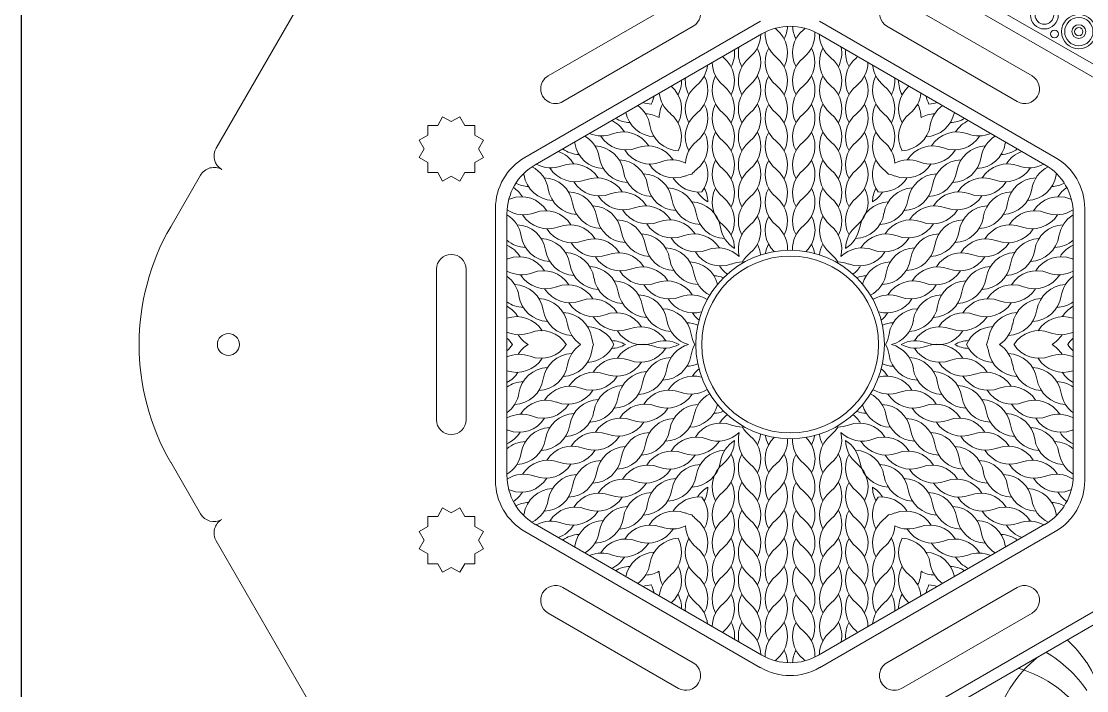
# Model space of a CAD drawing. Header units: millimetres. Extents: x -13 to 587, y 0 to 600.
# Drawn here: x -13 to 122.6, y 192.3 to 277.5 of the extents above; entities that cross this region are included whole.
import ezdxf

# ---------------------------------------------------------------- set-up
doc = ezdxf.new("R2010")
doc.units = ezdxf.units.MM
doc.layers.get('0').update_dxf_attribs({"true_color": 0x000000})
for name, color, linetype, lineweight, true_color in [('Cut_First', 1, 'Continuous', 20, 0xff0000), ('Cut_Second', 1, 'Continuous', 20, 0xff0000), ('Vector_Score', 5, 'Continuous', 0, 0x0000ff)]:
    doc.layers.add(name, color=color, linetype=linetype, lineweight=lineweight, true_color=true_color)

msp = doc.modelspace()

# ---------------------------------------------------------------- linework, layer by layer
msp.add_line((-13, 600), (-13, 0))
at = {"layer": 'Cut_First'}
for p, q in [((94.23, 287.26), (124.23, 269.94)), ((81.11, 277.51), (51.11, 260.19)), ((118.61, 260.19), (88.61, 277.51)), ((47.36, 253.7), (47.36, 219.06)), ((122.36, 219.06), (122.36, 253.7)), ((51.11, 212.56), (81.11, 195.24)), ((88.61, 195.24), (118.61, 212.56)), ((124.23, 202.82), (94.23, 185.5))]:
    msp.add_line(p, q, dxfattribs=at)
for centre, radius in [((84.86, 236.38), 11.25), ((13.36, 236.38), 1.4)]:
    msp.add_circle(centre, radius, dxfattribs=at)
for centre, start, end in [((54.86, 253.7), 120, 180), ((114.86, 253.7), 0, 60), ((54.86, 219.06), 180, 240), ((114.86, 219.06), 300, 0), ((84.86, 201.74), 240, 300)]:
    msp.add_arc(centre, 7.5, start, end, dxfattribs=at)
at = {"layer": 'Cut_Second'}
for p, q in [((11.8, 261.38), (112.93, 436.54)), ((54.06, 270.56), (70.66, 280.14)), ((99.06, 280.14), (115.66, 270.56)), ((72.53, 276.89), (55.93, 267.31)), ((113.78, 267.31), (97.18, 276.89)), ((40.63, 265.37), (40, 264.27)), ((41.73, 264.74), (40.63, 265.37)), ((42.83, 265.37), (41.73, 264.74)), ((43.46, 264.27), (42.83, 265.37)), ((40, 264.27), (38.73, 264.27)), ((38.73, 264.27), (38.73, 263.01)), ((44.73, 264.27), (43.46, 264.27)), ((44.73, 263.01), (44.73, 264.27)), ((38.73, 263.01), (37.63, 262.37)), ((37.63, 262.37), (38.27, 261.27)), ((45.83, 262.37), (44.73, 263.01)), ((45.2, 261.27), (45.83, 262.37)), ((38.27, 261.27), (37.63, 260.18)), ((45.83, 260.18), (45.2, 261.27)), ((37.63, 260.18), (38.73, 259.54)), ((38.73, 259.54), (38.73, 258.27)), ((44.73, 259.54), (45.83, 260.18)), ((44.73, 258.27), (44.73, 259.54)), ((6.02, 251.37), (9.8, 257.91)), ((38.73, 258.27), (40, 258.27)), ((40, 258.27), (40.63, 257.18)), ((40.63, 257.18), (41.73, 257.81)), ((41.73, 257.81), (42.83, 257.18)), ((42.83, 257.18), (43.46, 258.27)), ((43.46, 258.27), (44.73, 258.27)), ((39.86, 226.79), (39.86, 245.96)), ((43.61, 245.96), (43.61, 226.79)), ((6.02, 221.38), (9.8, 214.84)), ((40, 214.48), (38.73, 214.48)), ((38.73, 214.48), (38.73, 213.21)), ((40.63, 215.58), (40, 214.48)), ((41.73, 214.94), (40.63, 215.58)), ((42.83, 215.58), (41.73, 214.94)), ((43.46, 214.48), (42.83, 215.58)), ((44.73, 214.48), (43.46, 214.48)), ((44.73, 213.21), (44.73, 214.48)), ((38.73, 213.21), (37.63, 212.58)), ((45.83, 212.58), (44.73, 213.21)), ((37.63, 212.58), (38.27, 211.48)), ((45.2, 211.48), (45.83, 212.58)), ((112.93, 36.22), (11.8, 211.38)), ((38.27, 211.48), (37.63, 210.38)), ((37.63, 210.38), (38.73, 209.75)), ((44.73, 209.75), (45.83, 210.38)), ((45.83, 210.38), (45.2, 211.48)), ((38.73, 209.75), (38.73, 208.48)), ((44.73, 208.48), (44.73, 209.75)), ((38.73, 208.48), (40, 208.48)), ((40, 208.48), (40.63, 207.38)), ((40.63, 207.38), (41.73, 208.01)), ((41.73, 208.01), (42.83, 207.38)), ((42.83, 207.38), (43.46, 208.48)), ((43.46, 208.48), (44.73, 208.48)), ((55.93, 205.45), (72.53, 195.86)), ((97.18, 195.86), (113.78, 205.45)), ((70.66, 192.61), (54.06, 202.2)), ((115.66, 202.2), (99.06, 192.61))]:
    msp.add_line(p, q, dxfattribs=at)
for centre, radius, start, end in [((71.59, 278.52), 1.88, 300, 120), ((98.12, 278.52), 1.88, 60, 240), ((54.99, 268.93), 1.88, 120, 300), ((114.72, 268.93), 1.88, 240, 60), ((13.53, 260.38), 2, 150, 240), ((11.53, 256.91), 2, 60, 150), ((32, 236.37), 30, 150, 210), ((41.73, 245.96), 1.88, 0, 180), ((41.73, 226.79), 1.88, 180, 0), ((11.53, 215.84), 2, 210, 300), ((13.53, 212.38), 2, 120, 210), ((54.99, 203.82), 1.88, 60, 240), ((114.72, 203.82), 1.88, 300, 120), ((71.59, 194.24), 1.88, 240, 60), ((98.12, 194.24), 1.88, 120, 300)]:
    msp.add_arc(centre, radius, start, end, dxfattribs=at)
at = {"layer": 'Vector_Score'}
for p, q in [((124.38, 271.54), (95.55, 288.18)), ((52.42, 259.26), (81.25, 275.91)), ((88.46, 275.91), (117.29, 259.26)), ((48.82, 219.73), (48.82, 253.02)), ((120.9, 253.02), (120.9, 219.73)), ((81.25, 196.84), (52.42, 213.49)), ((117.29, 213.49), (88.46, 196.84)), ((95.55, 184.57), (124.38, 201.22))]:
    msp.add_line(p, q, dxfattribs=at)
for centre, radius in [((117.23, 278.31), 1.77), ((117.23, 278.31), 1.18), ((121.61, 276.2), 2.19), ((121.61, 276.2), 1.8), ((121.61, 276.2), 0.877), ((121.61, 276.2), 0.53), ((118.51, 275.9), 0.501), ((84.86, 236.38), 12)]:
    msp.add_circle(centre, radius, dxfattribs=at)
for centre, radius, start, end in [((84.86, 269.67), 7.21, 60, 120), ((80.72, 277.07), 3.82, 332.1782, 356.9564), ((88.99, 277.07), 3.82, 183.0436, 207.8218), ((77.3, 275.9), 3.82, 308.7546, 359.0608), ((85.51, 275.9), 3.82, 176.3215, 231.2454), ((85.51, 279.47), 3.82, 228.1121, 231.2454), ((80.72, 273.51), 3.82, 332.1782, 51.2454), ((88.99, 273.51), 3.82, 128.7546, 207.8218), ((84.2, 279.47), 3.82, 308.7546, 311.8879), ((84.2, 275.9), 3.82, 308.7546, 3.6785), ((92.41, 275.9), 3.82, 180.9392, 231.2454), ((82.09, 273.51), 3.82, 169.1281, 207.8218), ((77.3, 272.33), 3.82, 308.7546, 27.8218), ((85.51, 272.33), 3.82, 152.1782, 231.2454), ((84.2, 272.33), 3.82, 308.7546, 27.8218), ((92.41, 272.33), 3.82, 152.1782, 231.2454), ((87.62, 273.51), 3.82, 332.1782, 10.8719), ((78.76, 275.9), 3.82, 228.8918, 231.2454), ((73.97, 269.94), 3.82, 332.1782, 51.2454), ((73.97, 273.51), 3.82, 332.1782, 5.9776), ((82.09, 269.94), 3.82, 128.7546, 207.8218), ((80.72, 269.94), 3.82, 332.1782, 51.2454), ((88.99, 269.94), 3.82, 128.7546, 207.8218), ((87.62, 269.94), 3.82, 332.1782, 51.2454), ((95.74, 273.51), 3.82, 174.0224, 207.8218), ((95.74, 269.94), 3.82, 128.7546, 207.8218), ((90.95, 275.9), 3.82, 308.7546, 311.1082), ((70.55, 272.33), 3.82, 308.7546, 353.9293), ((78.76, 272.33), 3.82, 181.0363, 231.2454), ((90.95, 272.33), 3.82, 308.7546, 358.9637), ((99.16, 272.33), 3.82, 186.0707, 231.2454), ((67.22, 269.94), 3.82, 332.1782, 1.1896), ((75.34, 269.94), 3.82, 174.5696, 207.8218), ((70.56, 268.77), 3.82, 308.7546, 27.8218), ((78.76, 268.77), 3.82, 152.1782, 231.2454), ((77.31, 268.77), 3.82, 308.7546, 27.8218), ((85.51, 268.77), 3.82, 152.1782, 231.2454), ((84.21, 268.77), 3.82, 308.7546, 27.8218), ((92.41, 268.77), 3.82, 152.1782, 231.2454), ((90.96, 268.77), 3.82, 308.7546, 27.8218), ((99.16, 268.77), 3.82, 152.1782, 231.2454), ((94.37, 269.94), 3.82, 332.1782, 5.4304), ((102.49, 269.94), 3.82, 178.8104, 207.8218), ((67.22, 266.37), 3.82, 332.1782, 49.0337), ((75.34, 266.37), 3.82, 128.7546, 207.8218), ((73.97, 266.37), 3.82, 332.1782, 51.2454), ((82.09, 266.37), 3.82, 128.7546, 207.8218), ((80.72, 266.37), 3.82, 332.1782, 51.2454), ((88.99, 266.37), 3.82, 128.7546, 207.8218), ((87.62, 266.37), 3.82, 332.1782, 51.2454), ((95.74, 266.37), 3.82, 128.7546, 207.8218), ((94.37, 266.37), 3.82, 332.1782, 51.2454), ((102.49, 266.37), 3.82, 130.9663, 207.8218), ((67.33, 270.8), 3.82, 251.5627, 267.8148), ((63.81, 268.77), 3.82, 332.1852, 348.4373), ((72.01, 268.77), 3.82, 185.8306, 231.2454), ((97.71, 268.77), 3.82, 308.7546, 354.1694), ((105.91, 268.77), 3.82, 191.5627, 207.8148), ((102.38, 270.8), 3.82, 272.1852, 288.4373), ((67.7, 266.65), 3.82, 190.9663, 267.8218), ((63.23, 263.7), 3.82, 8.7546, 54.1694), ((63.81, 265.2), 3.82, 27.5472, 27.8218), ((70.42, 269.02), 3.82, 212.1782, 212.4528), ((72.01, 265.2), 3.82, 152.1782, 179.194), ((70.56, 265.2), 3.82, 308.7546, 27.8218), ((78.76, 265.2), 3.82, 152.1782, 231.2454), ((77.31, 265.2), 3.82, 308.7546, 27.8218), ((85.51, 265.2), 3.82, 152.1782, 231.2454), ((84.21, 265.2), 3.82, 308.7546, 27.8218), ((92.41, 265.2), 3.82, 152.1782, 231.2454), ((90.96, 265.2), 3.82, 308.7546, 27.8218), ((99.16, 265.2), 3.82, 152.1782, 231.2454), ((97.71, 265.2), 3.82, 0.806, 27.8218), ((102.02, 266.65), 3.82, 272.1782, 349.0337), ((105.91, 265.2), 3.82, 152.1782, 152.4528), ((99.29, 269.02), 3.82, 327.5472, 327.8218), ((106.48, 263.7), 3.82, 125.8306, 171.2454), ((60.55, 261.4), 3.82, 32.1782, 65.4304), ((64.61, 268.43), 3.82, 238.8104, 267.8218), ((66.32, 261.92), 3.82, 60.806, 87.8218), ((67.22, 262.8), 3.82, 332.1782, 51.2454), ((75.34, 262.8), 3.82, 128.7546, 207.8218), ((73.97, 262.8), 3.82, 332.1782, 51.2454), ((82.09, 262.8), 3.82, 128.7546, 207.8218), ((80.72, 262.8), 3.82, 332.1782, 51.2454), ((88.99, 262.8), 3.82, 128.7546, 207.8218), ((87.62, 262.8), 3.82, 332.1782, 51.2454), ((95.74, 262.8), 3.82, 128.7546, 207.8218), ((94.37, 262.8), 3.82, 332.1782, 51.2454), ((102.49, 262.8), 3.82, 128.7546, 207.8218), ((103.39, 261.92), 3.82, 92.1782, 119.194), ((105.11, 268.43), 3.82, 272.1782, 301.1896), ((109.16, 261.4), 3.82, 114.5696, 147.8218), ((60.87, 266.74), 3.82, 246.0707, 291.2454), ((63.64, 259.61), 3.82, 32.1782, 111.2454), ((70.79, 264.86), 3.82, 188.7546, 267.8218), ((70.56, 261.63), 3.82, 308.7546, 27.8218), ((78.76, 261.63), 3.82, 152.1782, 231.2454), ((77.31, 261.63), 3.82, 308.7546, 27.8218), ((85.51, 261.63), 3.82, 152.1782, 231.2454), ((84.21, 261.63), 3.82, 308.7546, 27.8218), ((92.41, 261.63), 3.82, 152.1782, 231.2454), ((90.96, 261.63), 3.82, 308.7546, 27.8218), ((99.16, 261.63), 3.82, 152.1782, 231.2454), ((98.93, 264.86), 3.82, 272.1782, 351.2454), ((106.08, 259.61), 3.82, 68.7546, 147.8218), ((108.85, 266.74), 3.82, 248.7546, 293.9293), ((53.68, 261.42), 3.82, 8.7546, 11.1082), ((61.23, 262.58), 3.82, 188.7546, 267.8218), ((56.77, 259.64), 3.82, 8.7546, 58.9637), ((63.96, 264.96), 3.82, 212.1782, 291.2454), ((75.34, 259.24), 3.82, 128.7546, 176.5611), ((73.97, 259.24), 3.82, 332.1782, 51.2454), ((82.09, 259.24), 3.82, 128.7546, 207.8218), ((80.72, 259.24), 3.82, 332.1782, 51.2454), ((88.99, 259.24), 3.82, 128.7546, 207.8218), ((87.62, 259.24), 3.82, 332.1782, 51.2454), ((95.74, 259.24), 3.82, 128.7546, 207.8218), ((94.37, 259.24), 3.82, 3.4389, 51.2454), ((105.76, 264.96), 3.82, 248.7546, 327.8218), ((108.48, 262.58), 3.82, 272.1782, 351.2454), ((112.95, 259.64), 3.82, 121.0363, 171.2454), ((116.04, 261.42), 3.82, 168.8918, 171.2454), ((54.09, 257.34), 3.82, 32.1782, 70.8719), ((58.14, 264.37), 3.82, 234.0224, 267.8218), ((59.86, 257.85), 3.82, 8.7546, 87.8218), ((67.05, 263.17), 3.82, 212.1782, 291.2454), ((66.73, 257.83), 3.82, 32.1782, 111.2454), ((102.99, 257.83), 3.82, 68.7546, 147.8218), ((102.67, 263.17), 3.82, 248.7546, 327.8218), ((109.86, 257.85), 3.82, 92.1782, 171.2454), ((111.57, 264.37), 3.82, 272.1782, 305.9776), ((115.63, 257.34), 3.82, 109.1281, 147.8218), ((56.03, 253.02), 7.21, 120, 180), ((54.4, 262.68), 3.82, 240.9392, 291.2454), ((57.18, 255.55), 3.82, 32.1782, 111.2454), ((64.32, 260.8), 3.82, 188.7546, 267.8218), ((62.95, 256.07), 3.82, 8.7546, 87.8218), ((70.14, 261.39), 3.82, 212.1782, 291.2454), ((69.82, 256.05), 3.82, 63.4389, 111.2454), ((70.56, 258.06), 3.82, 323.7523, 27.8218), ((78.76, 258.06), 3.82, 152.1782, 231.2454), ((77.31, 258.06), 3.82, 308.7546, 27.8218), ((85.51, 258.06), 3.82, 152.1782, 231.2454), ((84.21, 258.06), 3.82, 308.7546, 27.8218), ((92.41, 258.06), 3.82, 152.1782, 231.2454), ((90.96, 258.06), 3.82, 308.7546, 27.8218), ((99.16, 258.06), 3.82, 152.1782, 216.2477), ((99.9, 256.05), 3.82, 68.7546, 116.5611), ((99.58, 261.39), 3.82, 248.7546, 327.8218), ((106.77, 256.07), 3.82, 92.1782, 171.2454), ((105.39, 260.8), 3.82, 272.1782, 351.2454), ((112.54, 255.55), 3.82, 68.7546, 147.8218), ((115.31, 262.68), 3.82, 248.7546, 299.0608), ((113.69, 253.02), 7.21, 0, 60), ((47.21, 257.36), 3.82, 8.7546, 11.8879), ((54.77, 258.52), 3.82, 188.7546, 267.8218), ((50.3, 255.57), 3.82, 8.7546, 63.6785), ((57.49, 260.9), 3.82, 212.1782, 291.2454), ((67.41, 259.02), 3.82, 188.7546, 267.8218), ((66.04, 254.29), 3.82, 8.7546, 87.8218), ((72.91, 254.26), 3.82, 98.4047, 111.2454), ((75.34, 255.67), 3.82, 128.7546, 141.5953), ((73.97, 255.67), 3.82, 332.1782, 51.2454), ((82.09, 255.67), 3.82, 128.7546, 207.8218), ((80.72, 255.67), 3.82, 332.1782, 51.2454), ((88.99, 255.67), 3.82, 128.7546, 207.8218), ((87.62, 255.67), 3.82, 332.1782, 51.2454), ((95.74, 255.67), 3.82, 128.7546, 207.8218), ((94.37, 255.67), 3.82, 38.4047, 51.2454), ((96.81, 254.26), 3.82, 68.7546, 81.5953), ((103.68, 254.29), 3.82, 92.1782, 171.2454), ((102.3, 259.02), 3.82, 272.1782, 351.2454), ((112.22, 260.9), 3.82, 248.7546, 327.8218), ((114.95, 258.52), 3.82, 272.1782, 351.2454), ((119.41, 255.57), 3.82, 116.3215, 171.2454), ((122.5, 257.36), 3.82, 168.1121, 171.2454), ((47.55, 253.15), 3.82, 32.1782, 56.9564), ((51.68, 260.3), 3.82, 243.0436, 267.8218), ((53.39, 253.79), 3.82, 8.7546, 87.8218), ((60.58, 259.11), 3.82, 212.1782, 291.2454), ((60.26, 253.77), 3.82, 32.1782, 111.2454), ((70.5, 257.23), 3.82, 188.7546, 267.8218), ((69.12, 252.5), 3.82, 8.7546, 87.8218), ((73.22, 259.6), 3.82, 212.1782, 276.2477), ((96.49, 259.6), 3.82, 263.7523, 327.8218), ((100.59, 252.5), 3.82, 92.1782, 171.2454), ((99.21, 257.23), 3.82, 272.1782, 351.2454), ((109.45, 253.77), 3.82, 68.7546, 147.8218), ((109.13, 259.11), 3.82, 248.7546, 327.8218), ((116.32, 253.79), 3.82, 92.1782, 171.2454), ((118.03, 260.3), 3.82, 272.1782, 296.9564), ((122.17, 253.15), 3.82, 123.0436, 147.8218), ((50.64, 251.36), 3.82, 32.1782, 111.2454), ((57.86, 256.74), 3.82, 188.7546, 267.8218), ((56.48, 252.01), 3.82, 8.7546, 87.8218), ((63.67, 257.33), 3.82, 212.1782, 291.2454), ((63.35, 251.99), 3.82, 32.1782, 111.2454), ((76.31, 257.82), 3.82, 212.1782, 239.6331), ((70.56, 254.5), 3.82, 0.3669, 27.8218), ((78.76, 254.5), 3.82, 152.1782, 231.2454), ((73.97, 252.1), 3.82, 332.1782, 51.2454), ((82.09, 252.1), 3.82, 128.7546, 207.8218), ((77.31, 254.5), 3.82, 308.7546, 27.8218), ((85.51, 254.5), 3.82, 152.1782, 231.2454), ((80.72, 252.1), 3.82, 332.1782, 51.2454), ((88.99, 252.1), 3.82, 128.7546, 207.8218), ((84.21, 254.5), 3.82, 308.7546, 27.8218), ((92.41, 254.5), 3.82, 152.1782, 231.2454), ((87.62, 252.1), 3.82, 332.1782, 51.2454), ((95.74, 252.1), 3.82, 128.7546, 207.8218), ((90.96, 254.5), 3.82, 308.7546, 27.8218), ((99.16, 254.5), 3.82, 152.1782, 179.6331), ((93.4, 257.82), 3.82, 300.3669, 327.8218), ((106.36, 251.99), 3.82, 68.7546, 147.8218), ((106.04, 257.33), 3.82, 248.7546, 327.8218), ((113.23, 252.01), 3.82, 92.1782, 171.2454), ((111.86, 256.74), 3.82, 272.1782, 351.2454), ((119.08, 251.36), 3.82, 68.7546, 147.8218), ((47.87, 258.49), 3.82, 288.1121, 291.2454), ((60.95, 254.95), 3.82, 188.7546, 267.8218), ((59.57, 250.22), 3.82, 8.7546, 87.8218), ((66.44, 250.2), 3.82, 32.1782, 111.2454), ((73.59, 255.45), 3.82, 188.7546, 267.8218), ((72.21, 250.72), 3.82, 8.7546, 87.8218), ((97.5, 250.72), 3.82, 92.1782, 171.2454), ((96.12, 255.45), 3.82, 272.1782, 351.2454), ((103.27, 250.2), 3.82, 68.7546, 147.8218), ((110.14, 250.22), 3.82, 92.1782, 171.2454), ((108.77, 254.95), 3.82, 272.1782, 351.2454), ((121.85, 258.49), 3.82, 248.7546, 251.8879), ((46.85, 249.6), 3.82, 8.7546, 59.0608), ((50.95, 256.7), 3.82, 236.3215, 291.2454), ((54.04, 254.92), 3.82, 212.1782, 291.2454), ((53.73, 249.58), 3.82, 32.1782, 111.2454), ((64.04, 253.17), 3.82, 188.7546, 267.8218), ((62.66, 248.44), 3.82, 8.7546, 87.8218), ((66.76, 255.54), 3.82, 212.1782, 291.2454), ((69.53, 248.42), 3.82, 32.1782, 111.2454), ((76.68, 253.67), 3.82, 188.7546, 267.8218), ((77.31, 250.93), 3.82, 308.7546, 27.8218), ((85.51, 250.93), 3.82, 152.1782, 225.5015), ((84.21, 250.93), 3.82, 314.4985, 27.8218), ((92.41, 250.93), 3.82, 152.1782, 231.2454), ((93.03, 253.67), 3.82, 272.1782, 351.2454), ((100.18, 248.42), 3.82, 68.7546, 147.8218), ((102.95, 255.54), 3.82, 248.7546, 327.8218), ((107.05, 248.44), 3.82, 92.1782, 171.2454), ((105.68, 253.17), 3.82, 272.1782, 351.2454), ((115.99, 249.58), 3.82, 68.7546, 147.8218), ((115.67, 254.92), 3.82, 248.7546, 327.8218), ((118.76, 256.7), 3.82, 248.7546, 303.6785), ((122.86, 249.6), 3.82, 120.9392, 171.2454), ((49.94, 247.81), 3.82, 8.7546, 87.8218), ((57.13, 253.14), 3.82, 212.1782, 291.2454), ((56.81, 247.79), 3.82, 32.1782, 111.2454), ((69.85, 253.76), 3.82, 212.1782, 291.2454), ((79.77, 251.88), 3.82, 188.7546, 238.8193), ((73.97, 248.54), 3.82, 1.1807, 51.2454), ((82.09, 248.54), 3.82, 128.7546, 194.6547), ((80.72, 248.54), 3.82, 357.5616, 51.2454), ((88.99, 248.54), 3.82, 128.7546, 182.4384), ((87.62, 248.54), 3.82, 345.3453, 51.2454), ((95.74, 248.54), 3.82, 128.7546, 178.8193), ((89.94, 251.88), 3.82, 301.1807, 351.2454), ((99.86, 253.76), 3.82, 248.7546, 327.8218), ((112.9, 247.79), 3.82, 68.7546, 147.8218), ((112.58, 253.14), 3.82, 248.7546, 327.8218), ((119.77, 247.81), 3.82, 92.1782, 171.2454), ((51.32, 252.54), 3.82, 229.1281, 267.8218), ((54.41, 250.76), 3.82, 188.7546, 267.8218), ((53.03, 246.03), 3.82, 8.7546, 87.8218), ((59.9, 246.01), 3.82, 32.1782, 111.2454), ((67.13, 251.39), 3.82, 188.7546, 267.8218), ((65.75, 246.66), 3.82, 8.7546, 87.8218), ((72.94, 251.97), 3.82, 212.1782, 291.2454), ((72.62, 246.63), 3.82, 32.1782, 111.2454), ((97.09, 246.63), 3.82, 68.7546, 147.8218), ((96.78, 251.97), 3.82, 248.7546, 327.8218), ((103.96, 246.66), 3.82, 92.1782, 171.2454), ((102.59, 251.39), 3.82, 272.1782, 351.2454), ((109.81, 246.01), 3.82, 68.7546, 147.8218), ((116.68, 246.03), 3.82, 92.1782, 171.2454), ((115.31, 250.76), 3.82, 272.1782, 351.2454), ((118.4, 252.54), 3.82, 272.1782, 310.8719), ((47.26, 245.52), 3.82, 32.1782, 65.9776), ((57.5, 248.98), 3.82, 188.7546, 267.8218), ((60.22, 251.35), 3.82, 212.1782, 291.2454), ((70.22, 249.6), 3.82, 188.7546, 267.8218), ((68.84, 244.88), 3.82, 8.7546, 87.8218), ((75.71, 244.85), 3.82, 45.3453, 111.2454), ((77.31, 247.36), 3.82, 6.2106, 27.8218), ((85.5, 247.36), 3.82, 152.1782, 170.9881), ((84.21, 247.36), 3.82, 9.0119, 27.8218), ((92.4, 247.36), 3.82, 152.1782, 173.7894), ((94.01, 244.85), 3.82, 68.7546, 134.6547), ((100.87, 244.88), 3.82, 92.1782, 171.2454), ((99.5, 249.6), 3.82, 272.1782, 351.2454), ((109.49, 251.35), 3.82, 248.7546, 327.8218), ((112.22, 248.98), 3.82, 272.1782, 351.2454), ((122.45, 245.52), 3.82, 114.0224, 147.8218), ((47.58, 250.86), 3.82, 288.8918, 291.2454), ((50.35, 243.73), 3.82, 32.1782, 111.2454), ((56.12, 244.25), 3.82, 8.7546, 87.8218), ((63.31, 249.57), 3.82, 212.1782, 291.2454), ((62.99, 244.23), 3.82, 32.1782, 111.2454), ((73.31, 247.82), 3.82, 188.7546, 267.8218), ((71.93, 243.09), 3.82, 14.4985, 87.8218), ((76.03, 250.19), 3.82, 212.1782, 291.2454), ((78.8, 243.06), 3.82, 90.1373, 111.2454), ((82.09, 244.97), 3.82, 128.7546, 149.8627), ((87.62, 244.97), 3.82, 30.1373, 51.2454), ((90.92, 243.06), 3.82, 68.7546, 89.8627), ((93.69, 250.19), 3.82, 248.7546, 327.8218), ((97.78, 243.09), 3.82, 92.1782, 165.5015), ((96.41, 247.82), 3.82, 272.1782, 351.2454), ((106.72, 244.23), 3.82, 68.7546, 147.8218), ((106.4, 249.57), 3.82, 248.7546, 327.8218), ((113.59, 244.25), 3.82, 92.1782, 171.2454), ((119.36, 243.73), 3.82, 68.7546, 147.8218), ((122.13, 250.86), 3.82, 248.7546, 251.1082), ((50.67, 249.07), 3.82, 241.0363, 291.2454), ((53.44, 241.95), 3.82, 32.1782, 111.2454), ((60.59, 247.2), 3.82, 188.7546, 267.8218), ((59.21, 242.47), 3.82, 8.7546, 87.8218), ((66.4, 247.78), 3.82, 212.1782, 291.2454), ((66.08, 242.44), 3.82, 32.1782, 111.2454), ((79.12, 248.41), 3.82, 212.1782, 233.7894), ((90.6, 248.41), 3.82, 306.2106, 327.8218), ((103.63, 242.44), 3.82, 68.7546, 147.8218), ((103.31, 247.78), 3.82, 248.7546, 327.8218), ((110.5, 242.47), 3.82, 92.1782, 171.2454), ((109.13, 247.2), 3.82, 272.1782, 351.2454), ((116.28, 241.95), 3.82, 68.7546, 147.8218), ((119.05, 249.07), 3.82, 248.7546, 298.9637), ((46.57, 241.97), 3.82, 8.7546, 53.9293), ((53.76, 247.29), 3.82, 212.1782, 291.2454), ((63.68, 245.41), 3.82, 188.7546, 267.8218), ((62.3, 240.68), 3.82, 8.7546, 87.8218), ((69.17, 240.66), 3.82, 32.1782, 111.2454), ((76.4, 246.04), 3.82, 188.7546, 242.4384), ((75.02, 241.31), 3.82, 69.0119, 87.8218), ((94.7, 241.31), 3.82, 92.1782, 110.9881), ((93.32, 246.04), 3.82, 297.5616, 351.2454), ((100.54, 240.66), 3.82, 68.7546, 147.8218), ((107.41, 240.68), 3.82, 92.1782, 171.2454), ((106.04, 245.41), 3.82, 272.1782, 351.2454), ((115.96, 247.29), 3.82, 248.7546, 327.8218), ((123.15, 241.97), 3.82, 126.0707, 171.2454), ((49.66, 240.19), 3.82, 8.7546, 87.8218), ((56.85, 245.51), 3.82, 212.1782, 291.2454), ((56.53, 240.16), 3.82, 32.1782, 111.2454), ((66.77, 243.63), 3.82, 188.7546, 267.8218), ((69.49, 246), 3.82, 212.1782, 291.2454), ((100.23, 246), 3.82, 248.7546, 327.8218), ((102.95, 243.63), 3.82, 272.1782, 351.2454), ((113.19, 240.16), 3.82, 68.7546, 147.8218), ((112.87, 245.51), 3.82, 248.7546, 327.8218), ((120.06, 240.19), 3.82, 92.1782, 171.2454), ((51.03, 244.92), 3.82, 234.5696, 267.8218), ((54.12, 243.13), 3.82, 188.7546, 267.8218), ((52.75, 238.4), 3.82, 8.7546, 87.8218), ((59.94, 243.72), 3.82, 212.1782, 291.2454), ((59.62, 238.38), 3.82, 32.1782, 111.2454), ((65.39, 238.9), 3.82, 8.7546, 87.8218), ((72.58, 244.21), 3.82, 212.1782, 285.5015), ((72.26, 238.87), 3.82, 57.5616, 111.2454), ((97.46, 238.87), 3.82, 68.7546, 122.4384), ((97.14, 244.21), 3.82, 254.4985, 327.8218), ((104.32, 238.9), 3.82, 92.1782, 171.2454), ((110.1, 238.38), 3.82, 68.7546, 147.8218), ((109.78, 243.72), 3.82, 248.7546, 327.8218), ((116.97, 238.4), 3.82, 92.1782, 171.2454), ((115.59, 243.13), 3.82, 272.1782, 351.2454), ((118.68, 244.92), 3.82, 272.1782, 305.4304), ((46.98, 237.89), 3.82, 32.1782, 61.1896), ((57.21, 241.35), 3.82, 188.7546, 267.8218), ((55.84, 236.62), 3.82, 8.7546, 87.8218), ((62.71, 236.6), 3.82, 32.1782, 111.2454), ((69.86, 241.85), 3.82, 188.7546, 267.8218), ((68.48, 237.12), 3.82, 8.7546, 87.8218), ((75.67, 242.43), 3.82, 212.1782, 230.9881), ((94.05, 242.43), 3.82, 309.0119, 327.8218), ((101.23, 237.12), 3.82, 92.1782, 171.2454), ((99.86, 241.85), 3.82, 272.1782, 351.2454), ((107.01, 236.6), 3.82, 68.7546, 147.8218), ((113.88, 236.62), 3.82, 92.1782, 171.2454), ((112.5, 241.35), 3.82, 272.1782, 351.2454), ((122.74, 237.89), 3.82, 118.8104, 147.8218), ((50.06, 236.1), 3.82, 32.1782, 109.0337), ((60.3, 239.57), 3.82, 188.7546, 236.5611), ((63.02, 241.94), 3.82, 212.1782, 291.2454), ((72.95, 240.06), 3.82, 188.7546, 254.6547), ((71.57, 235.33), 3.82, 66.2106, 87.8218), ((98.15, 235.33), 3.82, 92.1782, 113.7894), ((96.77, 240.06), 3.82, 285.3453, 351.2454), ((106.69, 241.94), 3.82, 248.7546, 327.8218), ((109.41, 239.57), 3.82, 303.4389, 351.2454), ((119.65, 236.1), 3.82, 70.9663, 147.8218), ((50.38, 241.44), 3.82, 245.8306, 291.2454), ((53.47, 239.66), 3.82, 212.1782, 239.194), ((53.15, 234.32), 3.82, 32.1782, 111.2454), ((58.92, 234.84), 3.82, 23.7523, 87.8218), ((66.11, 240.15), 3.82, 212.1782, 291.2454), ((65.79, 234.81), 3.82, 32.1782, 111.2454), ((76.04, 238.28), 3.82, 188.7546, 209.8627), ((93.68, 238.28), 3.82, 330.1373, 351.2454), ((103.92, 234.81), 3.82, 68.7546, 147.8218), ((103.6, 240.15), 3.82, 248.7546, 327.8218), ((110.79, 234.84), 3.82, 92.1782, 156.2477), ((116.56, 234.32), 3.82, 68.7546, 147.8218), ((119.33, 241.44), 3.82, 248.7546, 294.1694), ((116.24, 239.66), 3.82, 300.806, 327.8218), ((46.28, 234.34), 3.82, 32.1852, 48.4373), ((46.28, 238.41), 3.82, 311.5627, 327.8148), ((49.37, 232.56), 3.82, 87.5472, 87.8218), ((49.37, 240.2), 3.82, 272.1782, 272.4528), ((53.47, 233.09), 3.82, 120.806, 147.8218), ((53.15, 238.44), 3.82, 248.7546, 327.8218), ((60.3, 233.19), 3.82, 123.4389, 171.2454), ((58.92, 237.92), 3.82, 272.1782, 336.2477), ((63.39, 237.78), 3.82, 188.7546, 201.5953), ((63.39, 234.97), 3.82, 158.4047, 171.2454), ((62.01, 233.05), 3.82, 60.3669, 87.8218), ((62.01, 239.7), 3.82, 272.1782, 299.6331), ((66.11, 232.6), 3.82, 68.7546, 147.8218), ((68.88, 233.03), 3.82, 61.1807, 111.2454), ((68.88, 239.73), 3.82, 248.7546, 298.8193), ((72.95, 232.69), 3.82, 105.3453, 171.2454), ((76.04, 234.47), 3.82, 150.1373, 171.2454), ((93.68, 234.47), 3.82, 8.7546, 29.8627), ((96.77, 232.69), 3.82, 8.7546, 74.6547), ((100.83, 233.03), 3.82, 68.7546, 118.8193), ((100.83, 239.73), 3.82, 241.1807, 291.2454), ((103.6, 232.6), 3.82, 32.1782, 111.2454), ((107.7, 233.05), 3.82, 92.1782, 119.6331), ((107.7, 239.7), 3.82, 240.3669, 267.8218), ((110.79, 237.92), 3.82, 203.7523, 267.8218), ((106.32, 237.78), 3.82, 338.4047, 351.2454), ((106.32, 234.97), 3.82, 8.7546, 21.5953), ((109.41, 233.19), 3.82, 8.7546, 56.5611), ((116.56, 238.44), 3.82, 212.1782, 291.2454), ((116.24, 233.09), 3.82, 32.1782, 59.194), ((120.34, 240.2), 3.82, 267.5472, 267.8218), ((120.34, 232.56), 3.82, 92.1782, 92.4528), ((123.43, 234.34), 3.82, 131.5627, 147.8148), ((123.43, 238.41), 3.82, 212.1852, 228.4373), ((50.38, 231.31), 3.82, 68.7546, 114.1694), ((50.06, 236.65), 3.82, 250.9663, 327.8218), ((57.21, 231.4), 3.82, 92.1782, 171.2454), ((55.84, 236.13), 3.82, 272.1782, 351.2454), ((63.02, 230.82), 3.82, 68.7546, 147.8218), ((65.79, 237.94), 3.82, 248.7546, 327.8218), ((69.86, 230.91), 3.82, 92.1782, 171.2454), ((68.48, 235.64), 3.82, 272.1782, 351.2454), ((101.23, 235.64), 3.82, 188.7546, 267.8218), ((99.86, 230.91), 3.82, 8.7546, 87.8218), ((103.92, 237.94), 3.82, 212.1782, 291.2454), ((106.69, 230.82), 3.82, 32.1782, 111.2454), ((113.88, 236.13), 3.82, 188.7546, 267.8218), ((112.5, 231.4), 3.82, 8.7546, 87.8218), ((119.65, 236.65), 3.82, 212.1782, 289.0337), ((119.33, 231.31), 3.82, 65.8306, 111.2454), ((54.12, 229.62), 3.82, 92.1782, 171.2454), ((52.75, 234.35), 3.82, 272.1782, 351.2454), ((62.71, 236.16), 3.82, 248.7546, 327.8218), ((65.39, 233.85), 3.82, 272.1782, 351.2454), ((71.57, 237.42), 3.82, 272.1782, 293.7894), ((75.67, 230.32), 3.82, 129.0119, 147.8218), ((94.05, 230.32), 3.82, 32.1782, 50.9881), ((98.15, 237.42), 3.82, 246.2106, 267.8218), ((104.32, 233.85), 3.82, 188.7546, 267.8218), ((107.01, 236.16), 3.82, 212.1782, 291.2454), ((116.97, 234.35), 3.82, 188.7546, 267.8218), ((115.59, 229.62), 3.82, 8.7546, 87.8218), ((46.98, 234.87), 3.82, 298.8104, 327.8218), ((49.66, 232.57), 3.82, 272.1782, 351.2454), ((59.94, 229.03), 3.82, 68.7546, 147.8218), ((59.62, 234.37), 3.82, 248.7546, 327.8218), ((66.77, 229.12), 3.82, 92.1782, 171.2454), ((72.58, 228.54), 3.82, 74.4985, 147.8218), ((97.14, 228.54), 3.82, 32.1782, 105.5015), ((102.95, 229.12), 3.82, 8.7546, 87.8218), ((110.1, 234.37), 3.82, 212.1782, 291.2454), ((109.78, 229.03), 3.82, 32.1782, 111.2454), ((120.06, 232.57), 3.82, 188.7546, 267.8218), ((122.74, 234.87), 3.82, 212.1782, 241.1896), ((51.03, 227.84), 3.82, 92.1782, 125.4304), ((56.85, 227.25), 3.82, 68.7546, 147.8218), ((56.53, 232.59), 3.82, 248.7546, 327.8218), ((63.68, 227.34), 3.82, 92.1782, 171.2454), ((62.3, 232.07), 3.82, 272.1782, 351.2454), ((69.49, 226.75), 3.82, 68.7546, 147.8218), ((72.26, 233.88), 3.82, 248.7546, 302.4384), ((97.46, 233.88), 3.82, 237.5616, 291.2454), ((100.23, 226.75), 3.82, 32.1782, 111.2454), ((107.41, 232.07), 3.82, 188.7546, 267.8218), ((106.04, 227.34), 3.82, 8.7546, 87.8218), ((113.19, 232.59), 3.82, 212.1782, 291.2454), ((112.87, 227.25), 3.82, 32.1782, 111.2454), ((118.68, 227.84), 3.82, 54.5696, 87.8218), ((46.57, 230.78), 3.82, 306.0707, 351.2454), ((53.76, 225.46), 3.82, 68.7546, 147.8218), ((60.59, 225.56), 3.82, 92.1782, 171.2454), ((59.21, 230.29), 3.82, 272.1782, 351.2454), ((69.17, 232.1), 3.82, 248.7546, 327.8218), ((76.4, 226.71), 3.82, 117.5616, 171.2454), ((93.32, 226.71), 3.82, 8.7546, 62.4384), ((100.54, 232.1), 3.82, 212.1782, 291.2454), ((110.5, 230.29), 3.82, 188.7546, 267.8218), ((109.13, 225.56), 3.82, 8.7546, 87.8218), ((115.96, 225.46), 3.82, 32.1782, 111.2454), ((123.15, 230.78), 3.82, 188.7546, 233.9293), ((53.44, 230.81), 3.82, 248.7546, 327.8218), ((56.12, 228.5), 3.82, 272.1782, 351.2454), ((66.4, 224.97), 3.82, 68.7546, 147.8218), ((66.08, 230.31), 3.82, 248.7546, 327.8218), ((73.31, 224.93), 3.82, 92.1782, 171.2454), ((71.93, 229.66), 3.82, 272.1782, 345.5015), ((75.02, 231.44), 3.82, 272.1782, 290.9881), ((94.7, 231.44), 3.82, 249.0119, 267.8218), ((97.78, 229.66), 3.82, 194.4985, 267.8218), ((96.41, 224.93), 3.82, 8.7546, 87.8218), ((103.63, 230.31), 3.82, 212.1782, 291.2454), ((103.31, 224.97), 3.82, 32.1782, 111.2454), ((113.59, 228.5), 3.82, 188.7546, 267.8218), ((116.28, 230.81), 3.82, 212.1782, 291.2454), ((50.67, 223.68), 3.82, 68.7546, 118.9637), ((50.35, 229.02), 3.82, 248.7546, 327.8218), ((57.5, 223.77), 3.82, 92.1782, 171.2454), ((63.31, 223.19), 3.82, 68.7546, 147.8218), ((62.99, 228.53), 3.82, 248.7546, 327.8218), ((70.22, 223.15), 3.82, 92.1782, 171.2454), ((68.84, 227.88), 3.82, 272.1782, 351.2454), ((79.12, 224.35), 3.82, 126.2106, 147.8218), ((90.6, 224.35), 3.82, 32.1782, 53.7894), ((100.87, 227.88), 3.82, 188.7546, 267.8218), ((99.5, 223.15), 3.82, 8.7546, 87.8218), ((106.72, 228.53), 3.82, 212.1782, 291.2454), ((106.4, 223.19), 3.82, 32.1782, 111.2454), ((112.22, 223.77), 3.82, 8.7546, 87.8218), ((119.36, 229.02), 3.82, 212.1782, 291.2454), ((119.05, 223.68), 3.82, 61.0363, 111.2454), ((47.58, 221.9), 3.82, 68.7546, 71.1082), ((47.26, 227.24), 3.82, 294.0224, 327.8218), ((54.41, 221.99), 3.82, 92.1782, 171.2454), ((53.03, 226.72), 3.82, 272.1782, 351.2454), ((60.22, 221.4), 3.82, 68.7546, 147.8218), ((67.13, 221.37), 3.82, 92.1782, 171.2454), ((65.75, 226.1), 3.82, 272.1782, 351.2454), ((76.03, 222.56), 3.82, 68.7546, 147.8218), ((75.71, 227.9), 3.82, 248.7546, 314.6547), ((78.8, 229.69), 3.82, 248.7546, 269.8627), ((82.09, 224.22), 3.82, 165.3453, 231.2454), ((82.09, 227.79), 3.82, 210.1373, 231.2454), ((87.62, 227.79), 3.82, 308.7546, 329.8627), ((87.62, 224.22), 3.82, 308.7546, 14.6547), ((90.92, 229.69), 3.82, 270.1373, 291.2454), ((94.01, 227.9), 3.82, 225.3453, 291.2454), ((93.69, 222.56), 3.82, 32.1782, 111.2454), ((103.96, 226.1), 3.82, 188.7546, 267.8218), ((102.59, 221.37), 3.82, 8.7546, 87.8218), ((109.49, 221.4), 3.82, 32.1782, 111.2454), ((116.68, 226.72), 3.82, 188.7546, 267.8218), ((115.31, 221.99), 3.82, 8.7546, 87.8218), ((122.45, 227.24), 3.82, 212.1782, 245.9776), ((122.13, 221.9), 3.82, 108.8918, 111.2454), ((51.32, 220.21), 3.82, 92.1782, 130.8719), ((49.94, 224.94), 3.82, 272.1782, 351.2454), ((59.9, 226.74), 3.82, 248.7546, 327.8218), ((72.94, 220.78), 3.82, 68.7546, 147.8218), ((72.62, 226.12), 3.82, 248.7546, 327.8218), ((79.77, 220.87), 3.82, 121.1807, 171.2454), ((73.97, 224.22), 3.82, 308.7546, 358.8193), ((77.31, 221.82), 3.82, 332.1782, 51.2454), ((77.31, 225.39), 3.82, 332.1782, 353.7894), ((85.51, 221.82), 3.82, 134.4985, 207.8218), ((85.5, 225.39), 3.82, 189.0119, 207.8218), ((80.72, 224.22), 3.82, 308.7546, 2.4384), ((88.99, 224.22), 3.82, 177.5616, 231.2454), ((84.21, 221.82), 3.82, 332.1782, 45.5015), ((84.21, 225.39), 3.82, 332.1782, 350.9881), ((92.41, 221.82), 3.82, 128.7546, 207.8218), ((92.4, 225.39), 3.82, 186.2106, 207.8218), ((95.74, 224.22), 3.82, 181.1807, 231.2454), ((89.94, 220.87), 3.82, 8.7546, 58.8193), ((97.09, 226.12), 3.82, 212.1782, 291.2454), ((96.78, 220.78), 3.82, 32.1782, 111.2454), ((109.81, 226.74), 3.82, 212.1782, 291.2454), ((119.77, 224.94), 3.82, 188.7546, 267.8218), ((118.4, 220.21), 3.82, 49.1281, 87.8218), ((46.85, 223.16), 3.82, 300.9392, 351.2454), ((57.13, 219.62), 3.82, 68.7546, 147.8218), ((56.81, 224.96), 3.82, 248.7546, 327.8218), ((64.04, 219.58), 3.82, 92.1782, 171.2454), ((62.66, 224.31), 3.82, 272.1782, 351.2454), ((69.85, 218.99), 3.82, 68.7546, 147.8218), ((76.68, 219.09), 3.82, 92.1782, 171.2454), ((73.97, 220.65), 3.82, 308.7546, 27.8218), ((82.09, 220.65), 3.82, 152.1782, 231.2454), ((80.72, 220.65), 3.82, 308.7546, 27.8218), ((88.99, 220.65), 3.82, 152.1782, 231.2454), ((87.62, 220.65), 3.82, 308.7546, 27.8218), ((95.74, 220.65), 3.82, 152.1782, 231.2454), ((93.03, 219.09), 3.82, 8.7546, 87.8218), ((99.86, 218.99), 3.82, 32.1782, 111.2454), ((107.05, 224.31), 3.82, 188.7546, 267.8218), ((105.68, 219.58), 3.82, 8.7546, 87.8218), ((112.9, 224.96), 3.82, 212.1782, 291.2454), ((112.58, 219.62), 3.82, 32.1782, 111.2454), ((122.86, 223.16), 3.82, 188.7546, 239.0608), ((54.04, 217.83), 3.82, 68.7546, 147.8218), ((53.73, 223.18), 3.82, 248.7546, 327.8218), ((60.95, 217.8), 3.82, 92.1782, 171.2454), ((59.57, 222.53), 3.82, 272.1782, 351.2454), ((69.53, 224.34), 3.82, 248.7546, 327.8218), ((73.59, 217.3), 3.82, 92.1782, 171.2454), ((72.21, 222.03), 3.82, 272.1782, 351.2454), ((78.76, 218.26), 3.82, 128.7546, 207.8218), ((77.31, 218.26), 3.82, 332.1782, 51.2454), ((85.51, 218.26), 3.82, 128.7546, 207.8218), ((84.21, 218.26), 3.82, 332.1782, 51.2454), ((92.41, 218.26), 3.82, 128.7546, 207.8218), ((90.96, 218.26), 3.82, 332.1782, 51.2454), ((97.5, 222.03), 3.82, 188.7546, 267.8218), ((96.12, 217.3), 3.82, 8.7546, 87.8218), ((100.18, 224.34), 3.82, 212.1782, 291.2454), ((110.14, 222.53), 3.82, 188.7546, 267.8218), ((108.77, 217.8), 3.82, 8.7546, 87.8218), ((115.99, 223.18), 3.82, 212.1782, 291.2454), ((115.67, 217.83), 3.82, 32.1782, 111.2454), ((56.03, 219.73), 7.21, 180, 240), ((50.95, 216.05), 3.82, 68.7546, 123.6785), ((57.86, 216.02), 3.82, 92.1782, 171.2454), ((56.48, 220.75), 3.82, 272.1782, 351.2454), ((66.76, 217.21), 3.82, 68.7546, 147.8218), ((66.44, 222.55), 3.82, 248.7546, 327.8218), ((103.27, 222.55), 3.82, 212.1782, 291.2454), ((102.95, 217.21), 3.82, 32.1782, 111.2454), ((113.23, 220.75), 3.82, 188.7546, 267.8218), ((111.86, 216.02), 3.82, 8.7546, 87.8218), ((113.69, 219.73), 7.21, 300, 0), ((118.76, 216.05), 3.82, 56.3215, 111.2454), ((50.64, 221.39), 3.82, 248.7546, 327.8218), ((53.39, 218.96), 3.82, 272.1782, 351.2454), ((63.67, 215.43), 3.82, 68.7546, 147.8218), ((63.35, 220.77), 3.82, 248.7546, 327.8218), ((70.5, 215.52), 3.82, 92.1782, 171.2454), ((69.12, 220.25), 3.82, 272.1782, 351.2454), ((73.97, 217.08), 3.82, 308.7546, 27.8218), ((82.09, 217.08), 3.82, 152.1782, 231.2454), ((80.72, 217.08), 3.82, 308.7546, 27.8218), ((88.99, 217.08), 3.82, 152.1782, 231.2454), ((87.62, 217.08), 3.82, 308.7546, 27.8218), ((95.74, 217.08), 3.82, 152.1782, 231.2454), ((100.59, 220.25), 3.82, 188.7546, 267.8218), ((99.21, 215.52), 3.82, 8.7546, 87.8218), ((106.36, 220.77), 3.82, 212.1782, 291.2454), ((106.04, 215.43), 3.82, 32.1782, 111.2454), ((116.32, 218.96), 3.82, 188.7546, 267.8218), ((119.08, 221.39), 3.82, 212.1782, 291.2454), ((47.87, 214.27), 3.82, 68.7546, 71.8879), ((47.55, 219.61), 3.82, 303.0436, 327.8218), ((54.77, 214.23), 3.82, 92.1782, 171.2454), ((60.58, 213.64), 3.82, 68.7546, 147.8218), ((67.41, 213.74), 3.82, 92.1782, 171.2454), ((66.04, 218.47), 3.82, 272.1782, 351.2454), ((76.31, 214.93), 3.82, 120.3669, 147.8218), ((70.56, 218.26), 3.82, 332.1782, 359.6331), ((78.76, 214.69), 3.82, 128.7546, 207.8218), ((77.31, 214.69), 3.82, 332.1782, 51.2454), ((85.51, 214.69), 3.82, 128.7546, 207.8218), ((84.21, 214.69), 3.82, 332.1782, 51.2454), ((92.41, 214.69), 3.82, 128.7546, 207.8218), ((90.96, 214.69), 3.82, 332.1782, 51.2454), ((99.16, 218.26), 3.82, 180.3669, 207.8218), ((93.4, 214.93), 3.82, 32.1782, 59.6331), ((103.68, 218.47), 3.82, 188.7546, 267.8218), ((102.3, 213.74), 3.82, 8.7546, 87.8218), ((109.13, 213.64), 3.82, 32.1782, 111.2454), ((114.95, 214.23), 3.82, 8.7546, 87.8218), ((122.17, 219.61), 3.82, 212.1782, 236.9564), ((121.85, 214.27), 3.82, 108.1121, 111.2454), ((51.68, 212.45), 3.82, 92.1782, 116.9564), ((50.3, 217.18), 3.82, 296.3215, 351.2454), ((57.49, 211.86), 3.82, 68.7546, 147.8218), ((60.26, 218.98), 3.82, 248.7546, 327.8218), ((64.32, 211.95), 3.82, 92.1782, 171.2454), ((62.95, 216.68), 3.82, 272.1782, 351.2454), ((73.22, 213.15), 3.82, 83.7523, 147.8218), ((70.56, 214.69), 3.82, 332.1782, 36.2477), ((99.16, 214.69), 3.82, 143.7523, 207.8218), ((96.49, 213.15), 3.82, 32.1782, 96.2477), ((106.77, 216.68), 3.82, 188.7546, 267.8218), ((105.39, 211.95), 3.82, 8.7546, 87.8218), ((109.45, 218.98), 3.82, 212.1782, 291.2454), ((112.22, 211.86), 3.82, 32.1782, 111.2454), ((119.41, 217.18), 3.82, 188.7546, 243.6785), ((118.03, 212.45), 3.82, 63.0436, 87.8218), ((47.21, 215.4), 3.82, 348.1121, 351.2454), ((57.18, 217.2), 3.82, 248.7546, 327.8218), ((59.86, 214.9), 3.82, 272.1782, 351.2454), ((70.14, 211.36), 3.82, 68.7546, 147.8218), ((72.91, 218.49), 3.82, 248.7546, 261.5953), ((75.34, 217.08), 3.82, 218.4047, 231.2454), ((73.97, 213.52), 3.82, 308.7546, 27.8218), ((82.09, 213.52), 3.82, 152.1782, 231.2454), ((80.72, 213.52), 3.82, 308.7546, 27.8218), ((88.99, 213.52), 3.82, 152.1782, 231.2454), ((87.62, 213.52), 3.82, 308.7546, 27.8218), ((95.74, 213.52), 3.82, 152.1782, 231.2454), ((94.37, 217.08), 3.82, 308.7546, 321.5953), ((96.81, 218.49), 3.82, 278.4047, 291.2454), ((99.58, 211.36), 3.82, 32.1782, 111.2454), ((109.86, 214.9), 3.82, 188.7546, 267.8218), ((112.54, 217.2), 3.82, 212.1782, 291.2454), ((122.5, 215.4), 3.82, 188.7546, 191.8879), ((54.4, 210.07), 3.82, 68.7546, 119.0608), ((54.09, 215.42), 3.82, 289.1281, 327.8218), ((61.23, 210.17), 3.82, 92.1782, 171.2454), ((67.05, 209.58), 3.82, 68.7546, 147.8218), ((69.82, 216.71), 3.82, 248.7546, 296.5611), ((75.34, 213.52), 3.82, 183.4389, 231.2454), ((70.56, 211.12), 3.82, 332.1782, 51.2454), ((78.76, 211.12), 3.82, 128.7546, 207.8218), ((77.31, 211.12), 3.82, 332.1782, 51.2454), ((85.51, 211.12), 3.82, 128.7546, 207.8218), ((84.21, 211.12), 3.82, 332.1782, 51.2454), ((92.41, 211.12), 3.82, 128.7546, 207.8218), ((90.96, 211.12), 3.82, 332.1782, 51.2454), ((99.16, 211.12), 3.82, 128.7546, 207.8218), ((94.37, 213.52), 3.82, 308.7546, 356.5611), ((99.9, 216.71), 3.82, 243.4389, 291.2454), ((102.67, 209.58), 3.82, 32.1782, 111.2454), ((108.48, 210.17), 3.82, 8.7546, 87.8218), ((115.63, 215.42), 3.82, 212.1782, 250.8719), ((115.31, 210.07), 3.82, 60.9392, 111.2454), ((58.14, 208.39), 3.82, 92.1782, 125.9776), ((56.77, 213.12), 3.82, 301.0363, 351.2454), ((63.96, 207.8), 3.82, 68.7546, 147.8218), ((66.73, 214.92), 3.82, 248.7546, 327.8218), ((70.79, 207.89), 3.82, 92.1782, 171.2454), ((67.22, 209.95), 3.82, 308.7546, 27.8218), ((75.34, 209.95), 3.82, 152.1782, 231.2454), ((73.97, 209.95), 3.82, 308.7546, 27.8218), ((82.09, 209.95), 3.82, 152.1782, 231.2454), ((80.72, 209.95), 3.82, 308.7546, 27.8218), ((88.99, 209.95), 3.82, 152.1782, 231.2454), ((87.62, 209.95), 3.82, 308.7546, 27.8218), ((95.74, 209.95), 3.82, 152.1782, 231.2454), ((94.37, 209.95), 3.82, 308.7546, 27.8218), ((102.49, 209.95), 3.82, 152.1782, 231.2454), ((98.93, 207.89), 3.82, 8.7546, 87.8218), ((102.99, 214.92), 3.82, 212.1782, 291.2454), ((105.76, 207.8), 3.82, 32.1782, 111.2454), ((112.95, 213.12), 3.82, 188.7546, 238.9637), ((111.57, 208.39), 3.82, 54.0224, 87.8218), ((53.68, 211.33), 3.82, 348.8918, 351.2454), ((63.64, 213.14), 3.82, 248.7546, 327.8218), ((70.56, 207.55), 3.82, 332.1782, 51.2454), ((78.76, 207.55), 3.82, 128.7546, 207.8218), ((77.31, 207.55), 3.82, 332.1782, 51.2454), ((85.51, 207.55), 3.82, 128.7546, 207.8218), ((84.21, 207.55), 3.82, 332.1782, 51.2454), ((92.41, 207.55), 3.82, 128.7546, 207.8218), ((90.96, 207.55), 3.82, 332.1782, 51.2454), ((99.16, 207.55), 3.82, 128.7546, 207.8218), ((106.08, 213.14), 3.82, 212.1782, 291.2454), ((116.04, 211.33), 3.82, 188.7546, 191.1082), ((60.87, 206.01), 3.82, 68.7546, 113.9293), ((60.55, 211.35), 3.82, 294.5696, 327.8218), ((67.7, 206.11), 3.82, 92.1782, 169.0337), ((102.02, 206.11), 3.82, 10.9663, 87.8218), ((109.16, 211.35), 3.82, 212.1782, 245.4304), ((108.85, 206.01), 3.82, 66.0707, 111.2454), ((64.61, 204.32), 3.82, 92.1782, 121.1896), ((63.23, 209.05), 3.82, 305.8306, 351.2454), ((66.32, 210.84), 3.82, 272.1782, 299.194), ((72.01, 207.55), 3.82, 180.806, 207.8218), ((67.22, 206.38), 3.82, 310.9663, 27.8218), ((75.34, 206.38), 3.82, 152.1782, 231.2454), ((73.97, 206.38), 3.82, 308.7546, 27.8218), ((82.09, 206.38), 3.82, 152.1782, 231.2454), ((80.72, 206.38), 3.82, 308.7546, 27.8218), ((88.99, 206.38), 3.82, 152.1782, 231.2454), ((87.62, 206.38), 3.82, 308.7546, 27.8218), ((95.74, 206.38), 3.82, 152.1782, 231.2454), ((94.37, 206.38), 3.82, 308.7546, 27.8218), ((102.49, 206.38), 3.82, 152.1782, 229.0337), ((97.71, 207.55), 3.82, 332.1782, 359.194), ((103.39, 210.84), 3.82, 240.806, 267.8218), ((106.48, 209.05), 3.82, 188.7546, 234.1694), ((105.11, 204.32), 3.82, 58.8104, 87.8218), ((72.01, 203.99), 3.82, 128.7546, 174.1694), ((70.56, 203.99), 3.82, 332.1782, 51.2454), ((78.76, 203.99), 3.82, 128.7546, 207.8218), ((77.31, 203.99), 3.82, 332.1782, 51.2454), ((85.51, 203.99), 3.82, 128.7546, 207.8218), ((84.21, 203.99), 3.82, 332.1782, 51.2454), ((92.41, 203.99), 3.82, 128.7546, 207.8218), ((90.96, 203.99), 3.82, 332.1782, 51.2454), ((99.16, 203.99), 3.82, 128.7546, 207.8218), ((97.71, 203.99), 3.82, 5.8306, 51.2454), ((67.33, 201.95), 3.82, 92.1852, 108.4373), ((70.42, 203.73), 3.82, 147.5472, 147.8218), ((63.81, 207.55), 3.82, 332.1782, 332.4528), ((63.81, 203.99), 3.82, 11.5627, 27.8148), ((105.91, 203.99), 3.82, 152.1852, 168.4373), ((105.91, 207.55), 3.82, 207.5472, 207.8218), ((99.29, 203.73), 3.82, 32.1782, 32.4528), ((102.38, 201.95), 3.82, 71.5627, 87.8148), ((67.22, 202.81), 3.82, 358.8104, 27.8218), ((75.34, 202.81), 3.82, 152.1782, 185.4304), ((73.97, 202.81), 3.82, 308.7546, 27.8218), ((82.09, 202.81), 3.82, 152.1782, 231.2454), ((80.72, 202.81), 3.82, 308.7546, 27.8218), ((88.99, 202.81), 3.82, 152.1782, 231.2454), ((87.62, 202.81), 3.82, 308.7546, 27.8218), ((95.74, 202.81), 3.82, 152.1782, 231.2454), ((94.37, 202.81), 3.82, 354.5696, 27.8218), ((102.49, 202.81), 3.82, 152.1782, 181.1896), ((70.55, 200.42), 3.82, 6.0707, 51.2454), ((78.76, 200.42), 3.82, 128.7546, 178.9637), ((77.3, 200.42), 3.82, 332.1782, 51.2454), ((85.51, 200.42), 3.82, 128.7546, 207.8218), ((84.2, 200.42), 3.82, 332.1782, 51.2454), ((92.41, 200.42), 3.82, 128.7546, 207.8218), ((90.95, 200.42), 3.82, 1.0363, 51.2454), ((99.16, 200.42), 3.82, 128.7546, 173.9293), ((73.97, 199.25), 3.82, 354.0224, 27.8218), ((82.09, 199.25), 3.82, 152.1782, 190.8719), ((80.72, 199.25), 3.82, 308.7546, 27.8218), ((88.99, 199.25), 3.82, 152.1782, 231.2454), ((87.62, 199.25), 3.82, 349.1281, 27.8218), ((95.74, 199.25), 3.82, 152.1782, 185.9776), ((78.76, 196.85), 3.82, 128.7546, 131.1082), ((77.3, 196.85), 3.82, 0.9392, 51.2454), ((85.51, 196.85), 3.82, 128.7546, 183.6785), ((84.2, 196.85), 3.82, 356.3215, 51.2454), ((92.41, 196.85), 3.82, 128.7546, 179.0608), ((90.95, 196.85), 3.82, 48.8918, 51.2454), ((109.36, 186.94), 16, 34.1168, 47.6794), ((84.86, 203.08), 7.21, 240, 300), ((80.72, 195.68), 3.82, 3.0436, 27.8218), ((88.99, 195.68), 3.82, 152.1782, 176.9564), ((126.39, 184.09), 16, 128.2789, 205.8832), ((109.37, 183.38), 16, 34.1168, 59.7512), ((85.51, 193.29), 3.82, 128.7546, 131.8879), ((84.2, 193.29), 3.82, 48.1121, 51.2454), ((115.16, 190.86), 9, 3.4644, 34.1168), ((109.37, 179.83), 16, 34.1168, 73.5336)]:
    msp.add_arc(centre, radius, start, end, dxfattribs=at)

doc.saveas('drawing.dxf')
